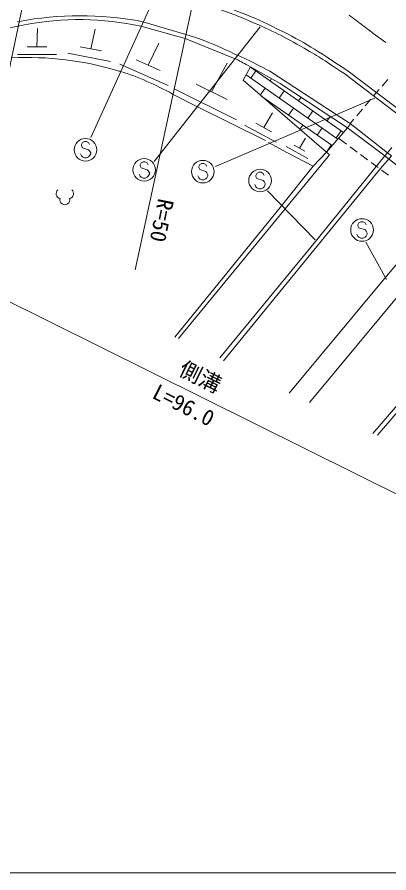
# Model space of a CAD drawing. Units: millimetres, scale not verified. Extents: x 40000 to 680000, y 20000 to 380000.
# Drawn here: x 109712 to 152431, y 205000 to 303369 of the extents above; entities that cross this region are included whole.
import ezdxf
from ezdxf.enums import TextEntityAlignment as Align

# ---------------------------------------------------------------- set-up
doc = ezdxf.new("R2010")
doc.units = ezdxf.units.MM
doc.header["$LTSCALE"] = 1000
doc.linetypes.add('CHAIN', pattern=[18.5, 12, -1.5, 3.5, -1.5])
for name, color, linetype, lineweight in [('M-BGD', 7, 'Continuous', 13), ('M-BMK', 2, 'CHAIN', 13), ('M-BMK-SRVR', 3, 'Continuous', 13), ('M-STR-HTXT', 7, 'Continuous', 13), ('M-STR-STRC', 7, 'Continuous', 13), ('M-STR-STRD', 7, 'Continuous', 13), ('M-TTL-BAND', 7, 'Continuous', 13)]:
    doc.layers.add(name, color=color, linetype=linetype, lineweight=lineweight)
doc.styles.add('ＭＳ ゴシック', font='')
doc.styles.get('ＭＳ ゴシック').set_extended_font_data('MS Gothic')

msp = doc.modelspace()

# ---------------------------------------------------------------- linework, layer by layer
at = {"layer": 'M-BGD'}
for p, q in [((109712, 302825), (109948, 302881)), ((109797, 302317), (110575, 302485)), ((111993, 299966), (112071, 302057)), ((118177, 299727), (118684, 301997)), ((123851, 302909), (124212, 302803)), ((123936, 302317), (129011, 300906)), ((124212, 302803), (124444, 302740)), ((124444, 302740), (129101, 301385)), ((124779, 297842), (125996, 300379)), ((129011, 300906), (134773, 298591)), ((114232, 299061), (109748, 299077)), ((113114, 299962), (110872, 299970)), ((120443, 298286), (115543, 299208)), ((119402, 299496), (116952, 299957)), ((126159, 297235), (123398, 298448)), ((132067, 294780), (133849, 298063)), ((134943, 299015), (136467, 298337)), ((136467, 298337), (138753, 297152)), ((121396, 297152), (121565, 297152)), ((127055, 295524), (121533, 297950)), ((136546, 297657), (135672, 296115)), ((136520, 297611), (147228, 290113)), ((139947, 295747), (136546, 297657)), ((136562, 296361), (137136, 297180)), ((138753, 297152), (146373, 292157)), ((135672, 296115), (145245, 287840)), ((136025, 296737), (146567, 289355)), ((138774, 296033), (138961, 296301)), ((151656, 295442), (152306, 296202)), ((134931, 291557), (127771, 295138)), ((133857, 293884), (130277, 295675)), ((137640, 294414), (138200, 295214)), ((147690, 290642), (139947, 295747)), ((127577, 294527), (130371, 293088)), ((137816, 294262), (145906, 288598)), ((139839, 294067), (140412, 294886)), ((142050, 293739), (142348, 294164)), ((150682, 294302), (151331, 295062)), ((139161, 293099), (139265, 293248)), ((149707, 293161), (150357, 293921)), ((130371, 293088), (138245, 289193)), ((138057, 290695), (139041, 292351)), ((140903, 292100), (141477, 292920)), ((143115, 291772), (143689, 292592)), ((146373, 292157), (147981, 291141)), ((148733, 292021), (149383, 292781)), ((138961, 290198), (137153, 291192)), ((145327, 291444), (145689, 291961)), ((147981, 291141), (148408, 291641)), ((139468, 288978), (135851, 290966)), ((142203, 290470), (142542, 290953)), ((144180, 289806), (144753, 290625)), ((145245, 287840), (147690, 290642)), ((146392, 289478), (146965, 290297)), ((147690, 290642), (148021, 291110)), ((147690, 290642), (151961, 287415)), ((147981, 291141), (152260, 287785)), ((142162, 288303), (142837, 289440)), ((146644, 289443), (147574, 288754)), ((138583, 288939), (140785, 287754)), ((143131, 287123), (140646, 288489)), ((142783, 287961), (141541, 288644)), ((145245, 287840), (145818, 288659)), ((147976, 288457), (148780, 287862)), ((152260, 287785), (152768, 288374)), ((140531, 281319), (145441, 287331)), ((140785, 287754), (143748, 286230)), ((143748, 286230), (145245, 287840)), ((144002, 277594), (151961, 287415)), ((145603, 287545), (145245, 287840)), ((145441, 287331), (145603, 287545)), ((149182, 287564), (149985, 286969)), ((151453, 285976), (152723, 287415)), ((151961, 287415), (152278, 287771)), ((151961, 287415), (158988, 281912)), ((152260, 287785), (152723, 287415)), ((150387, 286672), (151191, 286077)), ((133419, 263878), (151453, 285976)), ((140107, 281658), (143748, 286230)), ((151593, 285779), (152396, 285184)), ((127831, 266587), (140107, 281658)), ((128254, 266418), (140531, 281319)), ((151961, 273361), (158264, 280840)), ((132995, 264217), (144002, 277594)), ((150606, 255496), (166777, 274546)), ((140954, 260153), (151961, 273361)), ((143325, 259052), (154077, 272006)), ((151114, 255327), (160766, 266587))]:
    msp.add_line(p, q, dxfattribs=at)
for centre, radius, start, end in [((116978, 264130), 39384, 79.94863, 100.28199), ((116852, 270273), 32818, 77.53332, 101.02577), ((114173, 273252), 29393, 98.5633, 116.64596), ((110935, 263193), 35534, 72.87815, 93.06506), ((110694, 264057), 34835, 61.01062, 71.81532), ((114771, 283070), 576, 130.601, 257.4715), ((115620, 283070), 576, 282.5301, 49.3974), ((115196, 282373), 566, 166.3145, 13.6855)]:
    msp.add_arc(centre, radius, start, end, dxfattribs=at)
msp.add_open_spline([(129101, 301385), (130491, 300926), (130882, 300793), (131999, 300346), (133214, 299858), (133618, 299659), (135054, 298965)], degree=3, knots=[0, 0, 0, 0, 1, 1, 1, 2, 2, 2, 2], dxfattribs=at)
msp.add_open_spline([(134763, 298596), (135654, 298126), (135654, 298126), (136546, 297657)], degree=3, dxfattribs=at)
at = {"layer": 'M-BMK'}
msp.add_line((150590, 301543), (152063, 300462), dxfattribs=at)
msp.add_open_spline([(83906, 299830), (85526, 301235), (86003, 301635), (87426, 302691), (89042, 303889), (90000, 304494), (91726, 305527), (93197, 306407), (94063, 306831), (95600, 307590), (97240, 308400), (98187, 308800), (99893, 309461), (100776, 309803), (101286, 309955), (102192, 310233), (103144, 310527), (103678, 310689), (104645, 310926), (107003, 311505), (108313, 311931), (110722, 312235), (113799, 312624), (115544, 312772), (118646, 312755), (121520, 312739), (123139, 312620), (125985, 312215), (128051, 311920), (129190, 311624), (131212, 311105), (133362, 310554), (134567, 310217), (136645, 309434), (138975, 308557), (140277, 308038), (142499, 306914), (145883, 305201), (147003, 304232), (150590, 301543)], degree=3, knots=[0, 0, 0, 0, 1, 1, 1, 2, 2, 2, 3, 3, 3, 4, 4, 4, 5, 5, 5, 6, 6, 6, 7, 7, 7, 8, 8, 8, 9, 9, 9, 10, 10, 10, 11, 11, 11, 12, 12, 12, 13, 13, 13, 13], dxfattribs=at)
at = {"layer": 'M-BMK-SRVR'}
msp.add_line((123279, 274335), (131212, 311105), dxfattribs=at)
at = {"layer": 'M-STR-HTXT'}
msp.add_line((162587, 243910), (106890, 271607), dxfattribs=at)
at = {"layer": 'M-STR-STRC'}
for p, q in [((110873, 307288), (107660, 291980)), ((125746, 306178), (118181, 289527)), ((137640, 302256), (125465, 286767)), ((150808, 294045), (132510, 286199)), ((117220, 288950), (117102, 288714)), ((117102, 288714), (117102, 288596)), ((117102, 288596), (117220, 288359)), ((117457, 289068), (117220, 288950)), ((117220, 288359), (117929, 288123)), ((117693, 289068), (117457, 289068)), ((117929, 288950), (117693, 289068)), ((118047, 288714), (117929, 288950)), ((117102, 287414), (116984, 287650)), ((117220, 287296), (117102, 287414)), ((117457, 287177), (117220, 287296)), ((117929, 287296), (117693, 287177)), ((117929, 288123), (118047, 288005)), ((118047, 287414), (117929, 287296)), ((118047, 288005), (118166, 287768)), ((118166, 287650), (118047, 287414)), ((118166, 287768), (118166, 287650)), ((117693, 287177), (117457, 287177)), ((123961, 286633), (123843, 286396)), ((123843, 286396), (123843, 286278)), ((123843, 286278), (123961, 286042)), ((124198, 286751), (123961, 286633)), ((124434, 286751), (124198, 286751)), ((124671, 286633), (124434, 286751)), ((124789, 286396), (124671, 286633)), ((130699, 286432), (130581, 286196)), ((130935, 286550), (130699, 286432)), ((131172, 286550), (130935, 286550)), ((131408, 286432), (131172, 286550)), ((131526, 286196), (131408, 286432)), ((123843, 285096), (123725, 285333)), ((123961, 286042), (124671, 285806)), ((124671, 285806), (124789, 285687)), ((124789, 285687), (124907, 285451)), ((124907, 285333), (124789, 285096)), ((124907, 285451), (124907, 285333)), ((130581, 286196), (130581, 286078)), ((130581, 286078), (130699, 285841)), ((130699, 285841), (131408, 285605)), ((131408, 285605), (131526, 285487)), ((131526, 285487), (131644, 285250)), ((137275, 285411), (137157, 285174)), ((137512, 285529), (137275, 285411)), ((137748, 285529), (137512, 285529)), ((137984, 285411), (137748, 285529)), ((138103, 285174), (137984, 285411)), ((123961, 284978), (123843, 285096)), ((124198, 284860), (123961, 284978)), ((124434, 284860), (124198, 284860)), ((124671, 284978), (124434, 284860)), ((124789, 285096), (124671, 284978)), ((130581, 284896), (130463, 285132)), ((130699, 284778), (130581, 284896)), ((130935, 284660), (130699, 284778)), ((131172, 284660), (130935, 284660)), ((131408, 284778), (131172, 284660)), ((131526, 284896), (131408, 284778)), ((131644, 285132), (131526, 284896)), ((131644, 285250), (131644, 285132)), ((137157, 285174), (137157, 285056)), ((137157, 285056), (137275, 284820)), ((137275, 284820), (137984, 284583)), ((137984, 284583), (138103, 284465)), ((138103, 284465), (138221, 284229)), ((137157, 283874), (137039, 284111)), ((137275, 283756), (137157, 283874)), ((137512, 283638), (137275, 283756)), ((137748, 283638), (137512, 283638)), ((137984, 283756), (137748, 283638)), ((138103, 283874), (137984, 283756)), ((138221, 284111), (138103, 283874)), ((138221, 284229), (138221, 284111)), ((143946, 277761), (138495, 283406)), ((148991, 279727), (148873, 279490)), ((148873, 279490), (148873, 279372)), ((148873, 279372), (148991, 279136)), ((149227, 279845), (148991, 279727)), ((149464, 279845), (149227, 279845)), ((149700, 279727), (149464, 279845)), ((149818, 279490), (149700, 279727)), ((148873, 278190), (148755, 278427)), ((148991, 279136), (149700, 278900)), ((149700, 278900), (149818, 278781)), ((149818, 278781), (149936, 278545)), ((149936, 278427), (149818, 278190)), ((149936, 278545), (149936, 278427)), ((148991, 278072), (148873, 278190)), ((149227, 277954), (148991, 278072)), ((149464, 277954), (149227, 277954)), ((149700, 278072), (149464, 277954)), ((149818, 278190), (149700, 278072)), ((149786, 277491), (152144, 273195))]:
    msp.add_line(p, q, dxfattribs=at)
for centre in [(117575, 288123), (124316, 285806), (131054, 285605), (137630, 284583), (149345, 278900)]:
    msp.add_circle(centre, 1300, dxfattribs=at)
at = {"layer": 'M-STR-STRD'}
for p, q in [((177630, 274483), (147598, 297274)), ((177305, 274115), (147238, 296912))]:
    msp.add_line(p, q, dxfattribs=at)
for points in [[(86367, 295581), (87948, 297128), (88436, 297574), (89855, 298742), (91708, 300268), (92798, 301081), (94869, 302294), (97036, 303562), (98310, 304190), (100643, 305116), (102917, 306018), (104240, 306420), (106620, 306986), (108800, 307505), (110059, 307678), (112295, 307837), (115520, 308066), (117353, 308031), (120572, 307724), (123693, 307426), (125428, 307029), (128454, 306211), (131201, 305468), (132709, 304927), (135368, 303915), (137079, 303263), (138000, 302801), (139647, 302000), (142895, 300419), (143942, 299634), (147598, 297274)], [(147238, 296912), (145129, 298339), (144507, 298736), (142685, 299788), (140383, 301117), (139049, 301803), (136602, 302844), (134488, 303742), (133275, 304186), (131081, 304868), (128595, 305641), (127183, 306039), (124629, 306544), (121949, 307074), (120427, 307358), (117698, 307480), (115164, 307594), (113723, 307605), (111207, 307278), (108110, 306876), (106366, 306547), (103388, 305607), (100995, 304851), (99667, 304337), (97438, 303185), (95104, 301978), (93835, 301198), (91723, 299635), (89615, 298074), (88903, 297385), (86668, 295216)]]:
    msp.add_open_spline(points, degree=3, knots=[0, 0, 0, 0, 1, 1, 1, 2, 2, 2, 3, 3, 3, 4, 4, 4, 5, 5, 5, 6, 6, 6, 7, 7, 7, 8, 8, 8, 9, 9, 9, 10, 10, 10, 10], dxfattribs=at)
at = {"layer": 'M-TTL-BAND'}
msp.add_line((40000, 205000), (579000, 205000), dxfattribs=at)

# ---------------------------------------------------------------- texts
at = {"layer": 'M-BMK-SRVR', "style": 'ＭＳ ゴシック'}
msp.add_text('R=50', height=1833, rotation=258.48, dxfattribs=at).set_placement((126839, 282432), align=Align.MIDDLE_LEFT)
at = {"layer": 'M-STR-HTXT', "style": 'ＭＳ ゴシック'}
for s, rotation, p in [('側溝', 333.681, (127893, 261828)), ('L=96.0', 333.07, (124854, 259155))]:
    msp.add_text(s, height=1833, rotation=rotation, dxfattribs=at).set_placement(p, align=Align.BOTTOM_LEFT)

doc.saveas('drawing.dxf')
